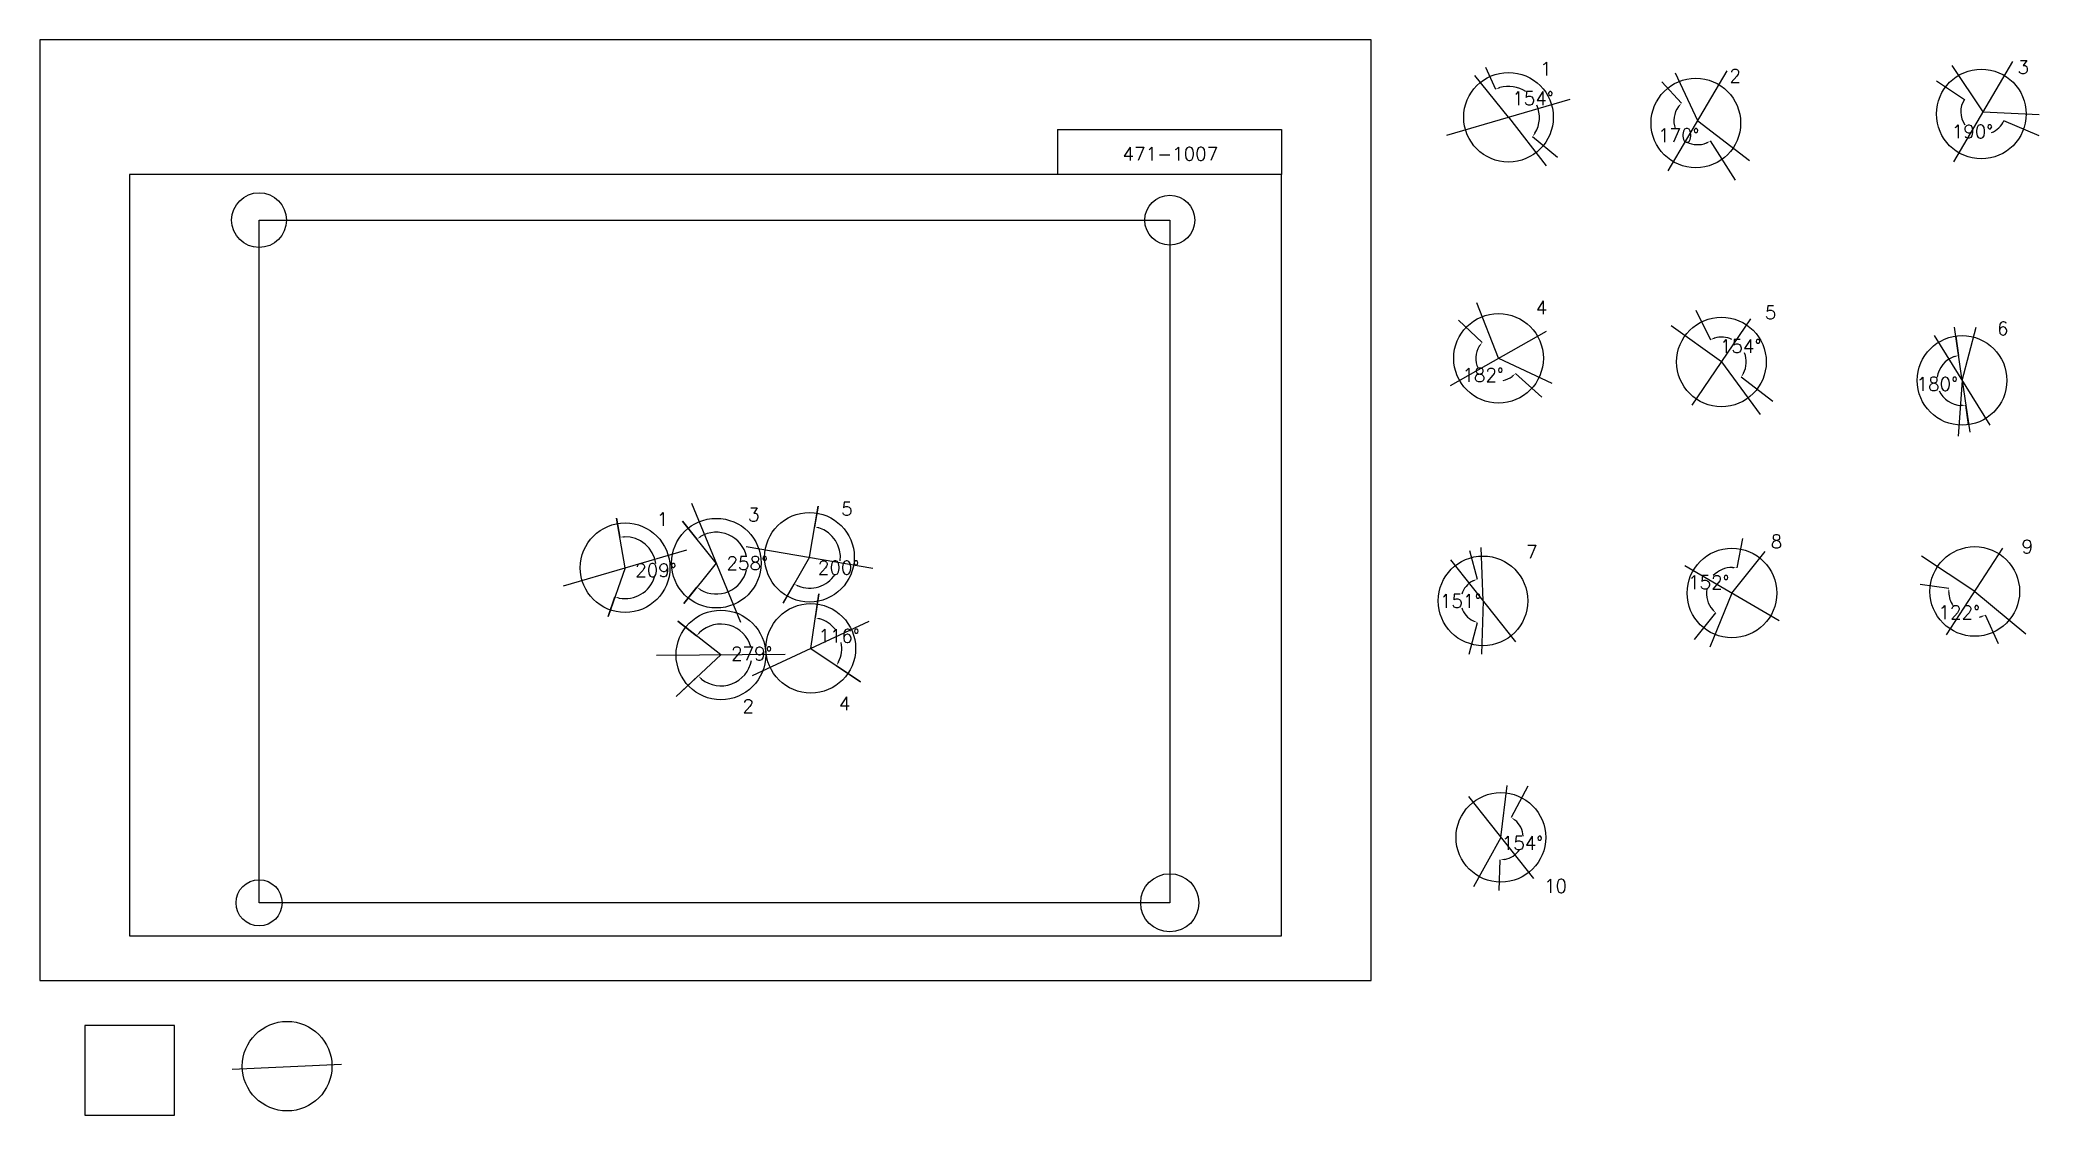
# Model space of a CAD drawing. Extents: x 0 to 2230150, y -150000 to 1050000.
import ezdxf

# ---------------------------------------------------------------- set-up
doc = ezdxf.new("R2010")
doc.units = 0
doc.header["$MEASUREMENT"] = 0
doc.layers.get('0').update_dxf_attribs({"linetype": 'CONTINUOUS'})
doc.layers.get('Defpoints').update_dxf_attribs({"linetype": 'CONTINUOUS'})
for name, color, linetype in [('_0-0_', 7, 'CONTINUOUS'), ('_0-1_V-nasSTD', 7, 'CONTINUOUS'), ('_0-2_番号', 7, 'CONTINUOUS'), ('ADD_LINE', 7, 'CONTINUOUS'), ('文字', 7, 'CONTINUOUS'), ('画像', 7, 'CONTINUOUS')]:
    doc.layers.add(name, color=color, linetype=linetype)
doc.layers.add('位置合わせ用', color=7, linetype='CONTINUOUS', plot=False)
doc.styles.get("Standard").update_dxf_attribs({"font": 'txt', "height": 15000, "bigfont": 'bigfont.shx'})
doc.dimstyles.get("Standard").update_dxf_attribs({"dimtxt": 0.18, "dimasz": 0.18, "dimexe": 0.18, "dimexo": 0.0625, "dimgap": 0.09, "dimtad": 0, "dimtih": 1, "dimtoh": 1, "dimdec": 4, "dimzin": 0, "dimdsep": 46, "dimtxsty": 'Standard', "dimcen": 0.09, "dimadec": 0, "dimazin": 0, "dimtfac": 1, "dimtdec": 4, "dimtofl": 0, "dimtmove": 0, "dimatfit": 3, "dimfxl": 1, "dimtolj": 1, "dimtzin": 0, "dimarcsym": 0})
picture_1 = doc.add_image_def('image1.jpg', size_in_pixel=(800, 600))

# ---------------------------------------------------------------- blocks, each defined once
blk = doc.blocks.new('-000-CCURVE_ORG002')
at = {"layer": '_0-0_', "color": 5, "linetype": 'Continuous'}
for p, q in [((30, -10), (10, -10)), ((10, -10), (10, -30)), ((30, -30), (30, -10)), ((10, -30), (30, -30))]:
    blk.add_line(p, q, dxfattribs=at)
blk = doc.blocks.new('-008-$$ATRU$$11$$背景色$$色$$0_0_0')
at = {"layer": '_0-2_番号'}
blk.add_blockref('-000-CCURVE_ORG002', (0, 0), dxfattribs=at)
blk = doc.blocks.new('*D27')
at = {"layer": 'ADD_LINE', "color": 0, "linetype": 'Continuous', "lineweight": -2}
for p, q in [((1612482, 1019756), (1623866, 995044)), ((1692790, 918934), (1664951, 941812))]:
    blk.add_line(p, q, dxfattribs=at)
for start, end in [(55.935441, 106.423298), (328.898292, 23.176446)]:
    blk.add_arc((1638300, 963714), 34496, start, end, dxfattribs=at)
at = {"layer": 'ADD_LINE', "color": 0}
for points in [[(1628254, 997582), (1628840, 996022), (1623866, 995045)], [(1667157, 946376), (1668518, 945414), (1664951, 941812)]]:
    blk.add_solid(points, dxfattribs=at)
at = {"layer": 'Defpoints', "color": 0}
for p in [(1612482, 1019756), (1638300, 963714), (1672046, 970868), (1692790, 918934)]:
    blk.add_point(p, dxfattribs=at)
at = {"layer": 'ADD_LINE', "color": 0, "linetype": 'Continuous', "insert": (1665608, 984790), "char_height": 15000, "attachment_point": 5}
blk.add_mtext('\\A1;154%%d', dxfattribs=at)
blk = doc.blocks.new('*D28')
at = {"color": 0, "linetype": 'Continuous', "lineweight": -2}
for p, q in [((1809179, 1003391), (1831324, 979396)), ((1891517, 893504), (1863720, 937271))]:
    blk.add_line(p, q, dxfattribs=at)
for start, end in [(143.458517, 199.177328), (242.968088, 291.666013)]:
    blk.add_arc((1849418, 959791), 26678, start, end, dxfattribs=at)
at = {"color": 0}
for points in [[(1828604, 975119), (1827364, 976233), (1831324, 979396)], [(1859646, 934256), (1858888, 935740), (1863721, 937271)]]:
    blk.add_solid(points, dxfattribs=at)
at = {"layer": 'Defpoints', "color": 0}
for p in [(1809179, 1003391), (1849418, 959791), (1823088, 955491), (1891518, 893504)]:
    blk.add_point(p, dxfattribs=at)
at = {"color": 0, "linetype": 'Continuous', "insert": (1828270, 943528), "char_height": 15000, "attachment_point": 5}
blk.add_mtext('\\A1;170%%d', dxfattribs=at)
blk = doc.blocks.new('*D31')
at = {"layer": 'ADD_LINE', "color": 0, "linetype": 'Continuous', "lineweight": -2}
for p, q in [((2115662, 1004203), (2146913, 983688)), ((2230150, 942907), (2190978, 959896))]:
    blk.add_line(p, q, dxfattribs=at)
for start, end in [(146.716384, 215.556167), (291.744567, 336.55299)]:
    blk.add_arc((2167922, 969896), 25131, start, end, dxfattribs=at)
at = {"layer": 'ADD_LINE', "color": 0}
for points in [[(2146913, 983688), (2146913, 983688), (2146913, 983688)], [(2190978, 959896), (2190978, 959896), (2190978, 959896)]]:
    blk.add_solid(points, dxfattribs=at)
at = {"layer": 'Defpoints', "color": 0}
for p in [(2115662, 1004204), (2167922, 969896), (2146156, 957332), (2230150, 942907)]:
    blk.add_point(p, dxfattribs=at)
at = {"layer": 'ADD_LINE', "color": 0, "linetype": 'Continuous', "insert": (2155982, 947782), "char_height": 15000, "attachment_point": 5}
blk.add_mtext('\\A1;190%%d', dxfattribs=at)
blk = doc.blocks.new('*D492')
at = {"color": 0, "linetype": 'Continuous', "lineweight": -2}
for p, q in [((1582560, 737261), (1608834, 712185)), ((1675657, 651191), (1646046, 677753))]:
    blk.add_line(p, q, dxfattribs=at)
for start, end in [(147.654398, 205.986177), (282.024317, 306.788949)]:
    blk.add_arc((1627174, 694681), 25352, start, end, dxfattribs=at)
at = {"color": 0}
for points in [[(1606412, 707733), (1605099, 708759), (1608834, 712185)], [(1642919, 673763), (1641794, 674993), (1646046, 677753)]]:
    blk.add_solid(points, dxfattribs=at)
at = {"layer": 'Defpoints', "color": 0}
for p in [(1582560, 737262), (1627174, 694681), (1602920, 687300), (1675658, 651190)]:
    blk.add_point(p, dxfattribs=at)
at = {"color": 0, "linetype": 'Continuous', "insert": (1609955, 676073), "char_height": 15000, "attachment_point": 5}
blk.add_mtext('\\A1;182%%d', dxfattribs=at)
blk = doc.blocks.new('*D493')
at = {"color": 0, "linetype": 'Continuous', "lineweight": -2}
for p, q in [((1847215, 748386), (1863522, 715452)), ((1933285, 646506), (1897834, 673710))]:
    blk.add_line(p, q, dxfattribs=at)
for start, end in [(64.877904, 105.999917), (332.840982, 21.383423)]:
    blk.add_arc((1875830, 690596), 27737, start, end, dxfattribs=at)
at = {"color": 0}
for points in [[(1867883, 718035), (1868485, 716481), (1863522, 715453)], [(1899804, 678380), (1901213, 677489), (1897835, 673710)]]:
    blk.add_solid(points, dxfattribs=at)
at = {"layer": 'Defpoints', "color": 0}
for p in [(1847214, 748386), (1887525, 715747), (1875830, 690596), (1933286, 646506)]:
    blk.add_point(p, dxfattribs=at)
at = {"color": 0, "linetype": 'Continuous', "insert": (1897257, 708209), "char_height": 15000, "attachment_point": 5}
blk.add_mtext('\\A1;154%%d', dxfattribs=at)
blk = doc.blocks.new('*D494')
at = {"color": 0, "linetype": 'Continuous', "lineweight": -2}
for p, q in [((2097719, 442479), (2129651, 438247)), ((2185031, 375777), (2170441, 407971))]:
    blk.add_line(p, q, dxfattribs=at)
for start, end in [(182.32444, 213.011449), (280.28229, 284.506363)]:
    blk.add_arc((2158450, 434431), 29051, start, end, dxfattribs=at)
at = {"color": 0}
for points in [[(2130255, 433215), (2128590, 433290), (2129651, 438247)], [(2166004, 405520), (2165449, 407092), (2170441, 407970)]]:
    blk.add_solid(points, dxfattribs=at)
at = {"layer": 'Defpoints', "color": 0}
for p in [(2097719, 442479), (2158450, 434431), (2134111, 418569), (2185032, 375776)]:
    blk.add_point(p, dxfattribs=at)
at = {"color": 0, "linetype": 'Continuous', "insert": (2141135, 411104), "char_height": 15000, "attachment_point": 5}
blk.add_mtext('\\A1;122%%d', dxfattribs=at)
blk = doc.blocks.new('*D495')
at = {"color": 0, "linetype": 'Continuous', "lineweight": -2}
for p, q in [((1899485, 493442), (1893065, 460614)), ((1845899, 380648), (1869761, 410403))]:
    blk.add_line(p, q, dxfattribs=at)
for start, end in [(88.997379, 136.834749), (170.916699, 221.208715)]:
    blk.add_arc((1887594, 432640), 28505, start, end, dxfattribs=at)
at = {"color": 0}
for points in [[(1888005, 460311), (1888181, 461969), (1893065, 460615)], [(1865573, 413259), (1866726, 414463), (1869761, 410403)]]:
    blk.add_solid(points, dxfattribs=at)
at = {"layer": 'Defpoints', "color": 0}
for p in [(1899486, 493442), (1869381, 454567), (1887594, 432640), (1845899, 380648)]:
    blk.add_point(p, dxfattribs=at)
at = {"color": 0, "linetype": 'Continuous', "insert": (1861739, 444640), "char_height": 15000, "attachment_point": 5}
blk.add_mtext('\\A1;152%%d', dxfattribs=at)
blk = doc.blocks.new('*D496')
at = {"color": 0, "linetype": 'Continuous', "lineweight": -2}
for p, q in [((1594921, 479957), (1603443, 448007)), ((1594453, 364310), (1603625, 399771))]:
    blk.add_line(p, q, dxfattribs=at)
for start, end in [(116.442259, 162.722612), (197.730428, 243.989803)]:
    blk.add_arc((1609870, 423913), 24936, start, end, dxfattribs=at)
at = {"color": 0}
for points in [[(1599060, 445461), (1598471, 447020), (1603443, 448007)], [(1598646, 400720), (1599223, 402284), (1603625, 399771)]]:
    blk.add_solid(points, dxfattribs=at)
at = {"layer": 'Defpoints', "color": 0}
for p in [(1594921, 479958), (1587247, 434403), (1609870, 423913), (1594453, 364310)]:
    blk.add_point(p, dxfattribs=at)
at = {"color": 0, "linetype": 'Continuous', "insert": (1584933, 423819), "char_height": 15000, "attachment_point": 5}
blk.add_mtext('\\A1;151%%d', dxfattribs=at)
blk = doc.blocks.new('*D497')
at = {"color": 0, "linetype": 'Continuous', "lineweight": -2}
for p, q in [((2137280, 719501), (2140368, 697666)), ((2151611, 620534), (2148379, 642348))]:
    blk.add_line(p, q, dxfattribs=at)
for start, end in [(108.314688, 172.816777), (204.310121, 268.164898)]:
    blk.add_arc((2144282, 669994), 27948, start, end, dxfattribs=at)
at = {"color": 0}
for points in [[(2135690, 695715), (2135310, 697337), (2140368, 697666)], [(2143435, 641228), (2143339, 642892), (2148379, 642348)]]:
    blk.add_solid(points, dxfattribs=at)
at = {"layer": 'Defpoints', "color": 0}
for p in [(2137280, 719501), (2144282, 669994), (2122350, 652671), (2151611, 620534)]:
    blk.add_point(p, dxfattribs=at)
at = {"color": 0, "linetype": 'Continuous', "insert": (2116623, 665988), "char_height": 15000, "attachment_point": 5}
blk.add_mtext('\\A1;180%%d', dxfattribs=at)
blk = doc.blocks.new('*D662')
at = {"color": 0, "linetype": 'Continuous', "lineweight": -2}
for p, q in [((1659684, 217062), (1641346, 182000)), ((1628066, 100544), (1629066, 134978))]:
    blk.add_line(p, q, dxfattribs=at)
for start, end in [(2.755917, 50.881259), (279.845571, 326.395586)]:
    blk.add_arc((1629789, 159904), 24936, start, end, dxfattribs=at)
at = {"color": 0}
for points in [[(1645980, 179947), (1645064, 178555), (1641346, 182001)], [(1633993, 136166), (1634112, 134504), (1629066, 134978)]]:
    blk.add_solid(points, dxfattribs=at)
at = {"layer": 'Defpoints', "color": 0}
for p in [(1659684, 217062), (1629789, 159904), (1648804, 143771), (1628066, 100544)]:
    blk.add_point(p, dxfattribs=at)
at = {"color": 0, "linetype": 'Continuous', "insert": (1653916, 153603), "char_height": 15000, "attachment_point": 5}
blk.add_mtext('\\A1;154%%d', dxfattribs=at)
blk = doc.blocks.new('*D665')
at = {"layer": 'ADD_LINE', "color": 0, "linetype": 'Continuous', "lineweight": -2}
for p, q in [((868022, 529689), (864163, 506641)), ((829145, 421486), (841307, 442695))]:
    blk.add_line(p, q, dxfattribs=at)
for start, end in [(353.156539, 72.182066), (248.480813, 326.35813)]:
    blk.add_arc((858466, 472619), 34496, start, end, dxfattribs=at)
at = {"layer": 'ADD_LINE', "color": 0}
for points in [[(869219, 506270), (868825, 504651), (864163, 506641)], [(846174, 441279), (845452, 439777), (841306, 442695)]]:
    blk.add_solid(points, dxfattribs=at)
at = {"layer": 'Defpoints', "color": 0}
for p in [(868022, 529690), (858466, 472619), (879199, 445050), (829144, 421486)]:
    blk.add_point(p, dxfattribs=at)
at = {"layer": 'ADD_LINE', "color": 0, "linetype": 'Continuous', "insert": (890949, 461009), "char_height": 15000, "attachment_point": 5}
blk.add_mtext('\\A1;200%%d', dxfattribs=at)
blk = doc.blocks.new('*D668')
at = {"layer": 'ADD_LINE', "color": 0, "linetype": 'Continuous', "lineweight": -2}
for p, q in [((716894, 512784), (732903, 492901)), ((718130, 421017), (732845, 439211))]:
    blk.add_line(p, q, dxfattribs=at)
for start, end in [(12.493868, 120.528031), (239.347484, 347.378595)]:
    blk.add_arc((754537, 466032), 34496, start, end, dxfattribs=at)
at = {"layer": 'ADD_LINE', "color": 0}
for points in [[(736540, 496432), (737489, 495061), (732903, 492901)], [(737426, 437041), (736474, 435672), (732845, 439211)]]:
    blk.add_solid(points, dxfattribs=at)
at = {"layer": 'Defpoints', "color": 0}
for p in [(716894, 512784), (754537, 466032), (779753, 442493), (718130, 421017)]:
    blk.add_point(p, dxfattribs=at)
at = {"layer": 'ADD_LINE', "color": 0, "linetype": 'Continuous', "insert": (789032, 465995), "char_height": 15000, "attachment_point": 5}
blk.add_mtext('\\A1;258%%d', dxfattribs=at)
blk = doc.blocks.new('*D671')
at = {"layer": 'ADD_LINE', "color": 0, "linetype": 'Continuous', "lineweight": -2}
for p, q in [((643184, 516105), (646880, 494892)), ((633815, 406525), (641432, 428341))]:
    blk.add_line(p, q, dxfattribs=at)
for start, end in [(7.806432, 91.573729), (259.065804, 342.60148)]:
    blk.add_arc((652803, 460909), 34496, start, end, dxfattribs=at)
at = {"layer": 'ADD_LINE', "color": 0}
for points in [[(651772, 496221), (651939, 494562), (646880, 494892)], [(646477, 427844), (646043, 426235), (641432, 428341)]]:
    blk.add_solid(points, dxfattribs=at)
at = {"layer": 'Defpoints', "color": 0}
for p in [(643184, 516106), (652803, 460909), (679407, 438951), (633815, 406525)]:
    blk.add_point(p, dxfattribs=at)
at = {"layer": 'ADD_LINE', "color": 0, "linetype": 'Continuous', "insert": (687183, 458094), "char_height": 15000, "attachment_point": 5}
blk.add_mtext('\\A1;209%%d', dxfattribs=at)
blk = doc.blocks.new('*D674')
at = {"layer": 'ADD_LINE', "color": 0, "linetype": 'Continuous', "lineweight": -2}
for p, q in [((868959, 431790), (864989, 405008)), ((915332, 333424), (888506, 351563))]:
    blk.add_line(p, q, dxfattribs=at)
for start, end in [(38.329258, 73.255175), (334.246269, 10.680766)]:
    blk.add_arc((859930, 370885), 34496, start, end, dxfattribs=at)
at = {"layer": 'ADD_LINE', "color": 0}
for points in [[(870050, 404732), (869687, 403105), (864989, 405008)], [(890277, 356312), (891722, 355481), (888506, 351563)]]:
    blk.add_solid(points, dxfattribs=at)
at = {"layer": 'Defpoints', "color": 0}
for p in [(868959, 431790), (859930, 370885), (894321, 373579), (915332, 333424)]:
    blk.add_point(p, dxfattribs=at)
at = {"layer": 'ADD_LINE', "color": 0, "linetype": 'Continuous', "insert": (891504, 384779), "char_height": 15000, "attachment_point": 5}
blk.add_mtext('\\A1;116%%d', dxfattribs=at)
blk = doc.blocks.new('*D677')
at = {"layer": 'ADD_LINE', "color": 0, "linetype": 'Continuous', "lineweight": -2}
for p, q in [((711572, 401343), (732534, 384876)), ((709699, 317029), (734419, 340055))]:
    blk.add_line(p, q, dxfattribs=at)
for start, end in [(15.036277, 133.535537), (231.279769, 349.897344)]:
    blk.add_arc((759660, 363566), 34496, start, end, dxfattribs=at)
at = {"layer": 'ADD_LINE', "color": 0}
for points in [[(735283, 389135), (736516, 388013), (732534, 384876)], [(738650, 337263), (737516, 336042), (734418, 340055)]]:
    blk.add_solid(points, dxfattribs=at)
at = {"layer": 'Defpoints', "color": 0}
for p in [(711572, 401344), (759660, 363566), (784444, 339572), (709698, 317029)]:
    blk.add_point(p, dxfattribs=at)
at = {"layer": 'ADD_LINE', "color": 0, "linetype": 'Continuous', "insert": (794125, 365016), "char_height": 15000, "attachment_point": 5}
blk.add_mtext('\\A1;279%%d', dxfattribs=at)

msp = doc.modelspace()

# ---------------------------------------------------------------- linework, layer by layer
at = {"layer": '_0-1_V-nasSTD', "color": 7, "linetype": 'Continuous'}
for p, q in [((1485000, 1050000), (0, 1050000)), ((0, 1050000), (0, 0)), ((1485000, 1050000), (0, 1050000)), ((0, 1050000), (0, 0)), ((1485000, 0), (1485000, 1050000)), ((1485000, 0), (1485000, 1050000)), ((1135000, 950000), (1135000, 900000)), ((1135000, 950000), (1385000, 950000)), ((1385000, 950000), (1385000, 900000)), ((1385000, 900000), (100000, 900000)), ((100000, 900000), (100000, 50000)), ((1385000, 50000), (1385000, 900000)), ((100000, 50000), (1385000, 50000)), ((0, 0), (1485000, 0)), ((0, 0), (1485000, 0))]:
    msp.add_line(p, q, dxfattribs=at)
at = {"layer": 'ADD_LINE', "color": 5, "linetype": 'Continuous'}
for p, q in [((1638300.12759, 963713.94411), (1600657, 1010465.5)), ((1849417.68706, 959791.40858), (1824731.61592, 1013095)), ((2167921.53926, 969895.92252), (2133337.061, 1021586.01265)), ((1638300.12759, 963713.94411), (1680185.5, 909330)), ((1849417.68706, 959791.40858), (1907070.5, 915461)), ((2167921.53926, 969895.92252), (2230150.4375, 966693.63309)), ((1627173.85936, 694681.42053), (1603053, 756584)), ((1875829.60478, 690595.69901), (1819695, 730821)), ((2144282.17651, 669993.66595), (2135874.84661, 729434.5)), ((2144282.17651, 669993.66595), (2159881.11393, 729434.5)), ((1627173.85936, 694681.42053), (1686782, 666999.5)), ((1875829.60478, 690595.69901), (1919233, 631868.5)), ((2144282.17651, 669993.66595), (2139973.5, 607862)), ((2144282.17651, 669993.66595), (2152852.5, 612158.5)), ((652802.75, 460908.94411), (643183.5, 516105.5)), ((858466.25, 472619.44411), (868022.5, 529689.5)), ((754536.75, 466032.44411), (716893.62241, 512784)), ((858466.25, 472619.44411), (829144.5, 421485.5)), ((1609869.59541, 423912.59025), (1607859.5021, 483624.43754)), ((1887594.19761, 432639.77192), (1924592.5, 479202.5)), ((2158449.59821, 434430.75199), (2099218, 473956.5)), ((652802.75, 460908.94411), (633814.99634, 406525)), ((754536.75, 466032.44411), (718130, 421017)), ((859930.25, 370885.44411), (868959.5, 431790.5)), ((1609869.59541, 423912.59025), (1608159.50179, 364310.06247)), ((1887594.19761, 432639.77192), (1862762, 372404)), ((2158449.59821, 434430.75199), (2215384.5, 387018.5)), ((759660.25, 363566.44411), (711572, 401343.5)), ((759660.25, 363566.44411), (709698.5, 317029)), ((859930.25, 370885.44411), (915332.5, 333423.5)), ((1629789, 159904), (1636845.5, 217647.28885)), ((1629789, 159904), (1599375.79815, 104642.5))]:
    msp.add_line(p, q, dxfattribs=at)
at = {"layer": 'ADD_LINE', "color": 1, "linetype": 'Continuous'}
for p, q in [((1816519.43706, 903878.65858), (1882315.93706, 1015704.15858)), ((2135023.28926, 913983.17252), (2200819.78926, 1025808.67252)), ((1569397.37759, 943664.44411), (1707202.87759, 983763.44411)), ((1843082.10478, 642335.94901), (1908577.10478, 738855.44901)), ((1573690.48436, 664418.92053), (1680657.23436, 724943.92053)), ((2113351.05151, 720119.29095), (2175213.30151, 619868.04095)), ((781749.41955, 399631.82647), (727324.08045, 532433.06176)), ((583900, 440859.44411), (721705.5, 480958.44411)), ((787727.0394, 484683.25327), (929205.4606, 460555.63495)), ((1573599.84541, 469670.84025), (1646139.34541, 378154.34025)), ((2126994.59821, 386171.00199), (2189904.59821, 482690.50199)), ((1835025.69761, 463233.02192), (1940162.69761, 402046.52192)), ((794866.86573, 340614.54331), (924993.63427, 401156.34491)), ((831418.0975, 364185.09613), (687902.4025, 362947.7921)), ((1593519.25, 205662.25), (1666058.75, 114145.75)), ((214262.32302, -98799.56876), (336470.78129, -93322.43898))]:
    msp.add_line(p, q, dxfattribs=at)
at = {"layer": 'ADD_LINE', "color": 5, "linetype": 'ByBlock'}
for centre in [(1638300.12759, 963713.94411), (1847299.84098, 957259.81804), (2165803.69318, 967364.33199), (1627173.85936, 694681.42053), (1875829.60478, 690595.69901), (2144282.17651, 669993.66595), (754536.75, 466032.44411), (858466.25, 472619.44411), (652802.75, 460908.94411), (1609869.59541, 423912.59025), (1887594.19761, 432639.77192), (2158449.59821, 434430.75199), (759660.25, 363566.44411), (859930.25, 370885.44411), (1629789, 159904), (275704.61091, -95468.83904)]:
    msp.add_circle(centre, 50000, dxfattribs=at)
at = {"layer": '位置合わせ用', "color": 5, "linetype": 'Continuous'}
for centre, radius in [((244424.4, 848880.595), 30579.2687), ((1260424.4, 848880.595), 27848.33235), ((244424.4, 86880.595), 25672.78835), ((1260424.4, 86880.595), 32483.49996)]:
    msp.add_circle(centre, radius, dxfattribs=at)

# ---------------------------------------------------------------- block references
at = {"layer": '_0-0_', "xscale": 5000, "yscale": 5000, "zscale": 5000}
msp.add_blockref('-008-$$ATRU$$11$$背景色$$色$$0_0_0', (0, 0), dxfattribs=at)

# ---------------------------------------------------------------- texts
at = {"layer": '文字', "color": 5, "linetype": 'Continuous'}
for s, p in [('3', (2206162.5, 1012123.5)), ('1', (1673664.84659, 1010338.61449)), ('2', (1884735.5, 1002469.5)), ('4', (1668695.5, 743754)), ('5', (1924216.5, 738393)), ('6', (2183311.5, 720524.5)), ('1', (688167.469, 507533.61449)), ('3', (789901.469, 512657.11449)), ('5', (893830.969, 519244.11449)), ('8', (1930840.69761, 482615.93968)), ('9', (2210625.69761, 476897.98348)), ('7', (1657991.59541, 471180.02727)), ('2', (783708.5, 298936)), ('4', (891297.5, 301863.5)), ('10', (1677911, 98195.5))]:
    msp.add_text(s, height=15000, dxfattribs=at).set_placement(p)
at = {"layer": '文字', "linetype": 'Continuous'}
msp.add_text('471-1007', height=15000, dxfattribs=at).set_placement((1207698.06436, 915464.91089))

# ---------------------------------------------------------------- dimensions: what is measured, and where the dimension line sits
at = {"color": 5, "linetype": 'Continuous'}
for base, center, p1, p2, picture, middle in [((1823088.23526, 955490.96023), (1849417.68706, 959791.40858), (1809178.77504, 1003391.05715), (1891517.5, 893504), '*D28', (1828269.9978, 943527.67201)), ((1602919.66927, 687300.1765), (1627173.85936, 694681.42053), (1582560, 737261.5), (1675657.5, 651190.5), '*D492', (1609955.37168, 676073.03042)), ((1887525.02456, 715746.55986), (1875829.60478, 690595.69901), (1847214.5, 748386.5), (1933285.5, 646506), '*D493', (1897256.73514, 708208.95339)), ((2122350.14113, 652670.99813), (2144282.17651, 669993.66595), (2137279.85621, 719500.91301), (2151611.40936, 620533.75951), '*D497', (2116622.71578, 665988.26601)), ((1869381.14317, 454567.03326), (1887594.19761, 432639.77192), (1899485.5, 493442.5), (1845899, 380648), '*D495', (1861738.50652, 444639.91276)), ((1587247.09662, 434402.94997), (1609869.59541, 423912.59025), (1594921, 479957.5), (1594452.55209, 364310), '*D496', (1584933.35154, 423818.56891)), ((2134111.47282, 418568.6119), (2158449.59821, 434430.75199), (2097719, 442479), (2185031.5, 375776.5), '*D494', (2141135.0292, 411103.5675)), ((1648803.90553, 143771.4718), (1629789, 159904), (1659684.47103, 217061.94462), (1628066.5, 100544), '*D662', (1653916.18486, 153602.8851))]:
    dim = msp.add_angular_dim_3p(base=base, center=center, p1=p1, p2=p2, dimstyle='Standard', override={"dimasz": 5000, "dimtmove": 2}, dxfattribs=at)
    dim.commit()
    dim.dimension.update_dxf_attribs({"geometry": picture, "text_midpoint": middle})
at = {"layer": 'ADD_LINE', "color": 5, "linetype": 'Continuous'}
for base, center, p1, p2, override, picture, middle in [((1672045.78438, 970867.8893), (1638300.12759, 963713.94411), (1612481.5, 1019756.5), (1692790, 918933.5), {"dimasz": 5000, "dimtmove": 2}, '*D27', (1665608.30751, 984790.2719)), ((2146156.07889, 957332.10205), (2167921.53926, 969895.92252), (2115661.5, 1004203.5), (2230150.5, 942906.93528), {"dimtmove": 2}, '*D31', (2155981.84538, 947781.93238)), ((679406.79309, 438950.5021), (652802.75, 460908.94411), (643183.5, 516105.5), (633814.99634, 406525), {"dimasz": 5000, "dimtmove": 2}, '*D671', (687183.35464, 458094.28456)), ((879199.23865, 445049.68775), (858466.25, 472619.44411), (868022.5, 529689.5), (829144.5, 421485.5), {"dimasz": 5000, "dimtmove": 2}, '*D665', (890949.24261, 461008.95424)), ((779753.05918, 442493.41195), (754536.75, 466032.44411), (716893.62241, 512784), (718130, 421017), {"dimasz": 5000, "dimtmove": 2}, '*D668', (789032.35667, 465994.97007)), ((894320.54956, 373579.06253), (859930.25, 370885.44411), (868959.5, 431790.5), (915332.5, 333423.5), {"dimasz": 5000, "dimtmove": 2}, '*D674', (891504.31833, 384778.84157)), ((784444.05577, 339572.46038), (759660.25, 363566.44411), (711572, 401343.5), (709698.5, 317029), {"dimasz": 5000, "dimtmove": 2}, '*D677', (794125.42525, 365015.5746))]:
    dim = msp.add_angular_dim_3p(base=base, center=center, p1=p1, p2=p2, dimstyle='Standard', override=override, dxfattribs=at)
    dim.commit()
    dim.dimension.update_dxf_attribs({"geometry": picture, "text_midpoint": middle})

# ---------------------------------------------------------------- pictures from other files: only their frames are drawn
at = {"layer": '画像', "color": 5, "linetype": 'Continuous'}
image = msp.add_image(picture_1, insert=(244424.4, 86880.595), size_in_units=(1016000, 762000), dxfattribs=at)
image.dxf.flags = 7

doc.saveas('drawing.dxf')
